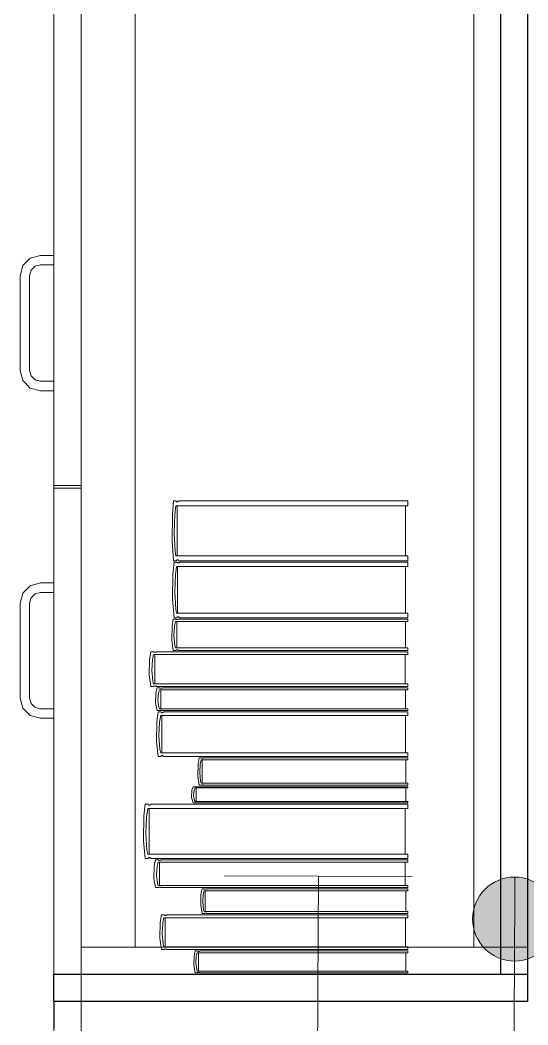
# Model space of a CAD drawing. Header units: inches. Extents: x -19 to 5698, y -728 to 92.
# Drawn here: x 110.856 to 111.231, y 34.983 to 35.725 of the extents above; entities that cross this region are included whole.
import ezdxf

# ---------------------------------------------------------------- set-up
doc = ezdxf.new("R2010")
doc.units = ezdxf.units.IN
doc.header["$MEASUREMENT"] = 0
doc.set_wipeout_variables(frame=1)
for name, pattern in [('HIDDEN', [0.375, 0.25, -0.125]), ('RAYITAS', [0.375, 0.25, -0.125]), ('Wipeout_Contour', [1, 0, -1])]:
    doc.linetypes.add(name, pattern=pattern)
for name, color, linetype, lineweight in [('00 conduct tomacorr', 120, 'HIDDEN', 30), ('T-TECHO-E', 150, 'Continuous', 20), ('TOMACORRIENTE', 22, 'RAYITAS', 9)]:
    doc.layers.add(name, color=color, linetype=linetype, lineweight=lineweight)
doc.layers.add('Interior - Mobiliario', color=7, linetype='Continuous')

# ---------------------------------------------------------------- blocks, each defined once
blk = doc.blocks.new('a')
at = {"layer": 'TOMACORRIENTE', "ltscale": 0.05}
h = blk.add_hatch(color=4, dxfattribs=at)
edge = h.paths.add_edge_path()
edge.add_arc((0, 0.0752), 0.02106, 0, 360)
at = {"layer": 'TOMACORRIENTE', "color": 4}
for p, q in [((-0.14553, 0.09625), (-0.0515, 0.09625)), ((-0.09851, 0.09625), (-0.09851, -0.09657)), ((0, 0.09625), (0, -0.09625)), ((0.06232, -0.09625), (0.06232, 0.09625))]:
    blk.add_line(p, q, dxfattribs=at)
blk.add_circle((0, 0.0752), 0.02106, dxfattribs=at)
blk = doc.blocks.new('CABLE 3FACE')
at = {"layer": 'T-TECHO-E', "rotation": 59.94170052614085}
blk.add_blockref('a', (0, 0), dxfattribs=at)

msp = doc.modelspace()

# ---------------------------------------------------------------- linework, layer by layer
at = {"layer": 'Interior - Mobiliario', "color": 175, "linetype": 'Continuous', "lineweight": 13}
for p, q in [((110.90096, 36.48), (110.90096, 35.02)), ((111.21096, 35.02), (111.21096, 36.48)), ((110.90096, 36.46), (110.90096, 35.04)), ((110.94096, 35.04), (110.94096, 36.46)), ((111.19096, 36.46), (111.19096, 35.04)), ((110.88096, 35.74), (110.88096, 35.381)), ((110.90096, 35.74), (110.90096, 35.381)), ((110.86346, 35.54899), (110.87096, 35.551)), ((110.87096, 35.551), (110.88096, 35.551)), ((110.88096, 35.551), (110.88096, 35.544)), ((110.85596, 35.536), (110.85797, 35.5435)), ((110.85797, 35.5435), (110.86346, 35.54899)), ((110.86696, 35.54293), (110.86403, 35.54)), ((110.87096, 35.544), (110.86696, 35.54293)), ((110.88096, 35.544), (110.87096, 35.544)), ((110.85596, 35.466), (110.85596, 35.536)), ((110.86403, 35.54), (110.86296, 35.536)), ((110.86296, 35.536), (110.86296, 35.466)), ((110.85797, 35.4585), (110.85596, 35.466)), ((110.86296, 35.466), (110.86403, 35.462)), ((110.86403, 35.462), (110.86696, 35.45907)), ((110.86346, 35.45301), (110.85797, 35.4585)), ((110.86696, 35.45907), (110.87096, 35.458)), ((110.87096, 35.458), (110.88096, 35.458)), ((110.88096, 35.458), (110.88096, 35.451)), ((110.87096, 35.451), (110.86346, 35.45301)), ((110.88096, 35.451), (110.87096, 35.451)), ((110.88096, 35.381), (110.90096, 35.381)), ((110.88096, 35.379), (110.90096, 35.379)), ((110.96934, 35.36962), (110.96839, 35.35993)), ((110.97122, 35.36962), (110.96934, 35.36962)), ((110.97027, 35.35947), (110.97106, 35.36609)), ((110.97106, 35.36609), (111.1423, 35.36609)), ((110.97131, 35.36945), (110.97122, 35.36962)), ((110.97153, 35.36918), (110.97131, 35.36945)), ((110.97177, 35.369), (110.97153, 35.36918)), ((110.97202, 35.3689), (110.97177, 35.369)), ((110.97193, 35.36609), (110.97193, 35.32897)), ((110.97227, 35.36889), (110.97202, 35.3689)), ((110.97252, 35.36897), (110.97227, 35.36889)), ((110.97277, 35.36913), (110.97252, 35.36897)), ((110.97299, 35.36939), (110.97277, 35.36913)), ((110.97313, 35.36962), (110.97299, 35.36939)), ((111.1423, 35.36962), (110.97313, 35.36962)), ((111.14057, 35.32897), (111.14057, 35.36609)), ((111.1423, 35.36609), (111.1423, 35.36962)), ((110.96839, 35.35993), (110.96817, 35.34017)), ((110.96983, 35.34587), (110.97027, 35.35947)), ((110.97055, 35.33233), (110.96983, 35.34587)), ((110.96817, 35.34017), (110.96934, 35.32544)), ((110.97106, 35.32897), (110.97055, 35.33233)), ((111.1423, 35.32897), (110.97106, 35.32897)), ((111.1423, 35.32544), (111.1423, 35.32897)), ((110.96968, 35.32444), (110.96874, 35.31541)), ((110.96934, 35.32544), (110.97122, 35.32544)), ((110.97156, 35.32444), (110.96968, 35.32444)), ((110.97062, 35.31498), (110.97141, 35.32115)), ((110.97122, 35.32544), (110.97136, 35.32568)), ((110.97136, 35.32568), (110.97158, 35.32593)), ((110.97141, 35.32115), (111.1423, 35.32115)), ((110.97165, 35.32428), (110.97156, 35.32444)), ((110.97158, 35.32593), (110.97182, 35.3261)), ((110.97187, 35.32403), (110.97165, 35.32428)), ((110.97182, 35.3261), (110.97207, 35.32618)), ((110.97211, 35.32386), (110.97187, 35.32403)), ((110.97207, 35.32618), (110.97233, 35.32617)), ((110.97236, 35.32376), (110.97211, 35.32386)), ((110.97227, 35.32115), (110.97227, 35.28657)), ((110.97233, 35.32617), (110.97258, 35.32607)), ((110.97261, 35.32375), (110.97236, 35.32376)), ((110.97258, 35.32607), (110.97282, 35.32588)), ((110.97287, 35.32383), (110.97261, 35.32375)), ((110.97282, 35.32588), (110.97303, 35.32561)), ((110.97311, 35.32398), (110.97287, 35.32383)), ((110.97303, 35.32561), (110.97313, 35.32544)), ((110.97333, 35.32422), (110.97311, 35.32398)), ((110.97313, 35.32544), (111.1423, 35.32544)), ((110.97347, 35.32444), (110.97333, 35.32422)), ((111.1423, 35.32444), (110.97347, 35.32444)), ((111.14057, 35.28657), (111.14057, 35.32115)), ((111.1423, 35.32115), (111.1423, 35.32444)), ((110.96874, 35.31541), (110.96852, 35.29701)), ((110.97018, 35.30231), (110.97062, 35.31498)), ((110.86346, 35.30699), (110.85797, 35.3015)), ((110.87096, 35.309), (110.86346, 35.30699)), ((110.88096, 35.309), (110.87096, 35.309)), ((110.88096, 35.302), (110.88096, 35.309)), ((110.85797, 35.3015), (110.85596, 35.294)), ((110.86296, 35.294), (110.86403, 35.298)), ((110.86403, 35.298), (110.86696, 35.30093)), ((110.86696, 35.30093), (110.87096, 35.302)), ((110.87096, 35.302), (110.88096, 35.302)), ((110.9709, 35.2897), (110.97018, 35.30231)), ((110.85596, 35.294), (110.85596, 35.224)), ((110.86296, 35.224), (110.86296, 35.294)), ((110.96852, 35.29701), (110.96968, 35.28328)), ((110.96968, 35.28328), (110.97156, 35.28328)), ((110.97141, 35.28657), (110.9709, 35.2897)), ((111.1423, 35.28657), (110.97141, 35.28657)), ((110.97156, 35.28328), (110.9717, 35.2835)), ((110.9717, 35.2835), (110.97192, 35.28374)), ((110.97192, 35.28374), (110.97216, 35.28389)), ((110.97216, 35.28389), (110.97242, 35.28397)), ((110.97242, 35.28397), (110.97267, 35.28396)), ((110.97267, 35.28396), (110.97292, 35.28387)), ((110.97292, 35.28387), (110.97316, 35.28369)), ((110.97316, 35.28369), (110.97337, 35.28344)), ((110.97337, 35.28344), (110.97347, 35.28328)), ((110.97347, 35.28328), (111.1423, 35.28328)), ((111.1423, 35.28328), (111.1423, 35.28657)), ((110.96815, 35.27722), (110.96793, 35.26689)), ((110.96909, 35.28228), (110.96815, 35.27722)), ((110.97098, 35.28228), (110.96909, 35.28228)), ((110.96959, 35.26987), (110.97003, 35.27698)), ((110.97003, 35.27698), (110.97083, 35.28043)), ((110.97083, 35.28043), (111.1423, 35.28043)), ((110.97107, 35.28219), (110.97098, 35.28228)), ((110.97129, 35.28205), (110.97107, 35.28219)), ((110.97153, 35.28195), (110.97129, 35.28205)), ((110.97178, 35.2819), (110.97153, 35.28195)), ((110.97169, 35.28043), (110.97169, 35.26104)), ((110.97204, 35.2819), (110.97178, 35.2819)), ((110.97229, 35.28194), (110.97204, 35.2819)), ((110.97253, 35.28203), (110.97229, 35.28194)), ((110.97275, 35.28216), (110.97253, 35.28203)), ((110.9729, 35.28228), (110.97275, 35.28216)), ((111.1423, 35.28228), (110.9729, 35.28228)), ((111.14057, 35.26104), (111.14057, 35.28043)), ((111.1423, 35.28043), (111.1423, 35.28228)), ((110.97031, 35.26279), (110.96959, 35.26987)), ((110.96793, 35.26689), (110.96909, 35.25919)), ((110.97083, 35.26104), (110.97031, 35.26279)), ((111.1423, 35.26104), (110.97083, 35.26104)), ((111.1423, 35.25919), (111.1423, 35.26104)), ((110.9526, 35.25819), (110.95156, 35.25254)), ((110.95466, 35.25819), (110.9526, 35.25819)), ((110.95363, 35.25227), (110.9545, 35.25613)), ((110.9545, 35.25613), (111.1423, 35.25613)), ((110.95477, 35.25809), (110.95466, 35.25819)), ((110.95501, 35.25793), (110.95477, 35.25809)), ((110.95527, 35.25782), (110.95501, 35.25793)), ((110.95554, 35.25776), (110.95527, 35.25782)), ((110.95545, 35.25613), (110.95545, 35.23451)), ((110.95582, 35.25776), (110.95554, 35.25776)), ((110.9561, 35.25781), (110.95582, 35.25776)), ((110.95636, 35.2579), (110.9561, 35.25781)), ((110.95661, 35.25805), (110.95636, 35.2579)), ((110.95676, 35.25819), (110.95661, 35.25805)), ((111.1423, 35.25819), (110.95676, 35.25819)), ((110.96909, 35.25919), (110.97098, 35.25919)), ((110.97098, 35.25919), (110.97112, 35.25931)), ((110.97112, 35.25931), (110.97134, 35.25944)), ((110.97134, 35.25944), (110.97158, 35.25953)), ((110.97158, 35.25953), (110.97184, 35.25958)), ((110.97184, 35.25958), (110.97209, 35.25957)), ((110.97209, 35.25957), (110.97234, 35.25952)), ((110.97234, 35.25952), (110.97258, 35.25942)), ((110.97258, 35.25942), (110.9728, 35.25928)), ((110.9728, 35.25928), (110.9729, 35.25919)), ((110.9729, 35.25919), (111.1423, 35.25919)), ((111.1404, 35.23451), (111.1404, 35.25613)), ((111.1423, 35.25613), (111.1423, 35.25819)), ((110.95156, 35.25254), (110.95133, 35.24103)), ((110.95314, 35.24435), (110.95363, 35.25227)), ((110.95133, 35.24103), (110.9526, 35.23245)), ((110.95394, 35.23646), (110.95314, 35.24435)), ((110.9526, 35.23245), (110.95466, 35.23245)), ((110.9545, 35.23451), (110.95394, 35.23646)), ((111.1423, 35.23451), (110.9545, 35.23451)), ((110.95466, 35.23245), (110.95482, 35.23259)), ((110.95482, 35.23259), (110.95506, 35.23273)), ((110.95506, 35.23273), (110.95533, 35.23283)), ((110.95533, 35.23283), (110.95561, 35.23288)), ((110.95561, 35.23288), (110.95588, 35.23287)), ((110.95588, 35.23287), (110.95616, 35.23281)), ((110.95714, 35.23145), (110.95613, 35.22777)), ((110.95616, 35.23281), (110.95642, 35.2327)), ((110.95642, 35.2327), (110.95666, 35.23255)), ((110.95666, 35.23255), (110.95676, 35.23245)), ((110.95676, 35.23245), (111.1423, 35.23245)), ((110.95916, 35.23145), (110.95714, 35.23145)), ((110.95926, 35.23138), (110.95916, 35.23145)), ((110.95949, 35.23128), (110.95926, 35.23138)), ((110.95975, 35.23121), (110.95949, 35.23128)), ((110.96002, 35.23117), (110.95975, 35.23121)), ((110.96029, 35.23117), (110.96002, 35.23117)), ((110.96056, 35.2312), (110.96029, 35.23117)), ((110.96082, 35.23126), (110.96056, 35.2312)), ((110.96106, 35.23136), (110.96082, 35.23126)), ((110.96121, 35.23145), (110.96106, 35.23136)), ((111.1423, 35.23145), (110.96121, 35.23145)), ((111.1423, 35.23245), (111.1423, 35.23451)), ((111.1423, 35.23011), (111.1423, 35.23145)), ((110.85596, 35.224), (110.85797, 35.2165)), ((110.86403, 35.22), (110.86296, 35.224)), ((110.95613, 35.22777), (110.9559, 35.22027)), ((110.95767, 35.22244), (110.95814, 35.2276)), ((110.95814, 35.2276), (110.959, 35.23011)), ((110.959, 35.23011), (111.1423, 35.23011)), ((110.95992, 35.23011), (110.95992, 35.21602)), ((111.14045, 35.21602), (111.14045, 35.23011)), ((110.85797, 35.2165), (110.86346, 35.21101)), ((110.86696, 35.21707), (110.86403, 35.22)), ((110.87096, 35.216), (110.86696, 35.21707)), ((110.88096, 35.216), (110.87096, 35.216)), ((110.88096, 35.209), (110.88096, 35.216)), ((110.9559, 35.22027), (110.95714, 35.21468)), ((110.95845, 35.21729), (110.95767, 35.22244)), ((110.959, 35.21602), (110.95845, 35.21729)), ((111.1423, 35.21602), (110.959, 35.21602)), ((111.1423, 35.21468), (111.1423, 35.21602)), ((110.86346, 35.21101), (110.87096, 35.209)), ((110.87096, 35.209), (110.88096, 35.209)), ((110.95796, 35.21368), (110.95695, 35.20649)), ((110.95714, 35.21468), (110.95916, 35.21468)), ((110.95996, 35.21368), (110.95796, 35.21368)), ((110.95896, 35.20615), (110.9598, 35.21106)), ((110.95916, 35.21468), (110.95931, 35.21477)), ((110.95931, 35.21477), (110.95955, 35.21487)), ((110.95955, 35.21487), (110.95981, 35.21493)), ((110.9598, 35.21106), (111.1423, 35.21106)), ((110.95981, 35.21493), (110.96008, 35.21496)), ((110.96007, 35.21355), (110.95996, 35.21368)), ((110.9603, 35.21336), (110.96007, 35.21355)), ((110.96008, 35.21496), (110.96035, 35.21496)), ((110.96055, 35.21322), (110.9603, 35.21336)), ((110.96035, 35.21496), (110.96062, 35.21492)), ((110.96082, 35.21314), (110.96055, 35.21322)), ((110.96062, 35.21492), (110.96087, 35.21485)), ((110.96072, 35.21106), (110.96072, 35.18351)), ((110.96109, 35.21313), (110.96082, 35.21314)), ((110.96087, 35.21485), (110.9611, 35.21475)), ((110.96136, 35.21319), (110.96109, 35.21313)), ((110.9611, 35.21475), (110.96121, 35.21468)), ((110.96121, 35.21468), (111.1423, 35.21468)), ((110.96162, 35.21332), (110.96136, 35.21319)), ((110.96185, 35.21351), (110.96162, 35.21332)), ((110.962, 35.21368), (110.96185, 35.21351)), ((111.1423, 35.21368), (110.962, 35.21368)), ((111.14046, 35.18351), (111.14046, 35.21106)), ((111.1423, 35.21106), (111.1423, 35.21368)), ((110.95695, 35.20649), (110.95672, 35.19182)), ((110.95849, 35.19605), (110.95896, 35.20615)), ((110.95926, 35.186), (110.95849, 35.19605)), ((110.95672, 35.19182), (110.95796, 35.18088)), ((110.95796, 35.18088), (110.95996, 35.18088)), ((110.9598, 35.18351), (110.95926, 35.186)), ((111.1423, 35.18351), (110.9598, 35.18351)), ((110.95996, 35.18088), (110.96012, 35.18106)), ((110.96012, 35.18106), (110.96035, 35.18125)), ((110.96035, 35.18125), (110.96061, 35.18137)), ((110.96061, 35.18137), (110.96088, 35.18143)), ((110.96088, 35.18143), (110.96115, 35.18142)), ((110.96115, 35.18142), (110.96142, 35.18135)), ((110.96142, 35.18135), (110.96167, 35.18121)), ((110.96167, 35.18121), (110.9619, 35.18101)), ((110.9619, 35.18101), (110.962, 35.18088)), ((110.962, 35.18088), (111.1423, 35.18088)), ((110.98819, 35.17988), (110.98734, 35.17541)), ((110.98986, 35.17988), (110.98819, 35.17988)), ((110.98995, 35.1798), (110.98986, 35.17988)), ((110.99014, 35.17968), (110.98995, 35.1798)), ((110.99035, 35.17959), (110.99014, 35.17968)), ((110.99058, 35.17955), (110.99035, 35.17959)), ((110.9908, 35.17954), (110.99058, 35.17955)), ((110.99103, 35.17958), (110.9908, 35.17954)), ((110.99124, 35.17966), (110.99103, 35.17958)), ((110.99144, 35.17977), (110.99124, 35.17966)), ((110.99157, 35.17988), (110.99144, 35.17977)), ((111.1423, 35.17988), (110.99157, 35.17988)), ((111.1423, 35.18088), (111.1423, 35.18351)), ((111.1423, 35.17825), (111.1423, 35.17988)), ((110.98734, 35.17541), (110.98715, 35.1663)), ((110.98863, 35.16893), (110.98902, 35.1752)), ((110.98902, 35.1752), (110.98973, 35.17825)), ((110.98973, 35.17825), (111.1423, 35.17825)), ((110.9905, 35.17825), (110.9905, 35.16114)), ((111.14076, 35.16114), (111.14076, 35.17825)), ((110.98715, 35.1663), (110.98819, 35.1595)), ((110.98927, 35.16268), (110.98863, 35.16893)), ((110.98367, 35.1585), (110.98281, 35.15586)), ((110.9854, 35.1585), (110.98367, 35.1585)), ((110.98453, 35.15574), (110.98526, 35.15754)), ((110.98526, 35.15754), (111.1423, 35.15754)), ((110.98549, 35.15846), (110.9854, 35.1585)), ((110.98569, 35.15839), (110.98549, 35.15846)), ((110.98591, 35.15833), (110.98569, 35.15839)), ((110.98613, 35.15831), (110.98591, 35.15833)), ((110.98605, 35.15754), (110.98605, 35.14743)), ((110.98637, 35.1583), (110.98613, 35.15831)), ((110.9866, 35.15833), (110.98637, 35.1583)), ((110.98682, 35.15837), (110.9866, 35.15833)), ((110.98703, 35.15844), (110.98682, 35.15837)), ((110.98716, 35.1585), (110.98703, 35.15844)), ((111.1423, 35.1585), (110.98716, 35.1585)), ((110.98819, 35.1595), (110.98986, 35.1595)), ((110.98973, 35.16114), (110.98927, 35.16268)), ((111.1423, 35.16114), (110.98973, 35.16114)), ((110.98986, 35.1595), (110.98999, 35.15961)), ((110.98999, 35.15961), (110.99019, 35.15973)), ((110.99019, 35.15973), (110.9904, 35.15981)), ((110.9904, 35.15981), (110.99063, 35.15985)), ((110.99063, 35.15985), (110.99085, 35.15984)), ((110.99085, 35.15984), (110.99108, 35.15979)), ((110.99108, 35.15979), (110.99129, 35.15971)), ((110.99129, 35.15971), (110.99148, 35.15958)), ((110.99148, 35.15958), (110.99157, 35.1595)), ((110.99157, 35.1595), (111.1423, 35.1595)), ((111.14071, 35.14743), (111.14071, 35.15754)), ((111.1423, 35.1595), (111.1423, 35.16114)), ((111.1423, 35.15754), (111.1423, 35.1585)), ((110.98281, 35.15586), (110.98261, 35.15048)), ((110.98261, 35.15048), (110.98367, 35.14647)), ((110.98413, 35.15203), (110.98453, 35.15574)), ((110.98479, 35.14834), (110.98413, 35.15203)), ((110.94829, 35.14547), (110.94723, 35.13668)), ((110.9504, 35.14547), (110.94829, 35.14547)), ((110.94934, 35.13626), (110.95023, 35.14226)), ((110.95023, 35.14226), (111.1423, 35.14226)), ((110.95051, 35.14531), (110.9504, 35.14547)), ((110.95075, 35.14507), (110.95051, 35.14531)), ((110.95102, 35.1449), (110.95075, 35.14507)), ((110.9513, 35.14481), (110.95102, 35.1449)), ((110.9512, 35.14226), (110.9512, 35.10862)), ((110.95159, 35.1448), (110.9513, 35.14481)), ((110.95187, 35.14487), (110.95159, 35.1448)), ((110.95214, 35.14502), (110.95187, 35.14487)), ((110.95239, 35.14525), (110.95214, 35.14502)), ((110.95255, 35.14547), (110.95239, 35.14525)), ((111.1423, 35.14547), (110.95255, 35.14547)), ((110.98367, 35.14647), (110.9854, 35.14647)), ((110.98526, 35.14743), (110.98479, 35.14834)), ((111.1423, 35.14743), (110.98526, 35.14743)), ((110.9854, 35.14647), (110.98553, 35.14653)), ((110.98553, 35.14653), (110.98573, 35.1466)), ((110.98573, 35.1466), (110.98596, 35.14665)), ((110.98596, 35.14665), (110.98619, 35.14667)), ((110.98619, 35.14667), (110.98642, 35.14666)), ((110.98642, 35.14666), (110.98665, 35.14664)), ((110.98665, 35.14664), (110.98687, 35.14659)), ((110.98687, 35.14659), (110.98707, 35.14651)), ((110.98707, 35.14651), (110.98716, 35.14647)), ((110.98716, 35.14647), (111.1423, 35.14647)), ((111.14036, 35.10862), (111.14036, 35.14226)), ((111.1423, 35.14647), (111.1423, 35.14743)), ((111.1423, 35.14226), (111.1423, 35.14547)), ((110.94723, 35.13668), (110.94699, 35.11877)), ((110.94885, 35.12394), (110.94934, 35.13626)), ((110.94966, 35.11165), (110.94885, 35.12394)), ((110.94699, 35.11877), (110.94829, 35.10541)), ((110.94829, 35.10541), (110.9504, 35.10541)), ((110.95023, 35.10862), (110.94966, 35.11165)), ((111.1423, 35.10862), (110.95023, 35.10862)), ((110.9504, 35.10541), (110.95056, 35.10563)), ((110.95056, 35.10563), (110.95081, 35.10586)), ((110.95081, 35.10586), (110.95108, 35.10601)), ((110.95108, 35.10601), (110.95136, 35.10608)), ((110.95136, 35.10608), (110.95165, 35.10607)), ((110.95165, 35.10607), (110.95193, 35.10598)), ((110.95193, 35.10598), (110.9522, 35.10581)), ((110.9522, 35.10581), (110.95244, 35.10557)), ((110.95244, 35.10557), (110.95255, 35.10541)), ((110.95255, 35.10541), (111.1423, 35.10541)), ((111.1423, 35.10541), (111.1423, 35.10862)), ((110.95504, 35.09993), (110.95481, 35.09078)), ((110.95606, 35.10441), (110.95504, 35.09993)), ((110.95808, 35.10441), (110.95606, 35.10441)), ((110.95659, 35.09342), (110.95707, 35.09971)), ((110.95707, 35.09971), (110.95792, 35.10278)), ((110.95792, 35.10278), (111.1423, 35.10278)), ((110.95819, 35.10433), (110.95808, 35.10441)), ((110.95842, 35.10421), (110.95819, 35.10433)), ((110.95868, 35.10412), (110.95842, 35.10421)), ((110.95895, 35.10408), (110.95868, 35.10412)), ((110.95885, 35.10278), (110.95885, 35.0856)), ((110.95922, 35.10407), (110.95895, 35.10408)), ((110.95949, 35.10411), (110.95922, 35.10407)), ((110.95975, 35.10419), (110.95949, 35.10411)), ((110.95999, 35.1043), (110.95975, 35.10419)), ((110.96015, 35.10441), (110.95999, 35.1043)), ((111.1423, 35.10441), (110.96015, 35.10441)), ((111.14044, 35.0856), (111.14044, 35.10278)), ((111.1423, 35.10278), (111.1423, 35.10441)), ((110.95481, 35.09078), (110.95606, 35.08396)), ((110.95737, 35.08715), (110.95659, 35.09342)), ((110.95606, 35.08396), (110.95808, 35.08396)), ((110.95792, 35.0856), (110.95737, 35.08715)), ((111.1423, 35.0856), (110.95792, 35.0856)), ((110.95808, 35.08396), (110.95824, 35.08407)), ((110.95824, 35.08407), (110.95848, 35.08419)), ((110.95848, 35.08419), (110.95874, 35.08427)), ((110.95874, 35.08427), (110.95901, 35.08431)), ((110.95901, 35.08431), (110.95928, 35.0843)), ((110.95928, 35.0843), (110.95955, 35.08425)), ((110.95955, 35.08425), (110.95981, 35.08417)), ((110.95981, 35.08417), (110.96004, 35.08404)), ((110.96004, 35.08404), (110.96015, 35.08396)), ((110.96015, 35.08396), (111.1423, 35.08396)), ((110.99035, 35.08296), (110.98952, 35.07897)), ((110.992, 35.08296), (110.99035, 35.08296)), ((110.99208, 35.08289), (110.992, 35.08296)), ((110.99228, 35.08278), (110.99208, 35.08289)), ((110.99249, 35.08271), (110.99228, 35.08278)), ((110.9927, 35.08266), (110.99249, 35.08271)), ((110.99293, 35.08266), (110.9927, 35.08266)), ((110.99315, 35.08269), (110.99293, 35.08266)), ((110.99336, 35.08276), (110.99315, 35.08269)), ((110.99356, 35.08287), (110.99336, 35.08276)), ((110.99368, 35.08296), (110.99356, 35.08287)), ((111.1423, 35.08296), (110.99368, 35.08296)), ((111.1423, 35.08396), (111.1423, 35.0856)), ((111.1423, 35.08151), (111.1423, 35.08296)), ((110.98952, 35.07897), (110.98933, 35.07084)), ((110.99078, 35.07318), (110.99117, 35.07878)), ((110.99117, 35.07878), (110.99187, 35.08151)), ((110.99187, 35.08151), (111.1423, 35.08151)), ((110.99263, 35.08151), (110.99263, 35.06623)), ((111.14078, 35.06623), (111.14078, 35.08151)), ((110.98933, 35.07084), (110.99035, 35.06477)), ((110.99142, 35.06761), (110.99078, 35.07318)), ((110.99187, 35.06623), (110.99142, 35.06761)), ((110.96031, 35.06377), (110.95932, 35.05814)), ((110.96229, 35.06377), (110.96031, 35.06377)), ((110.9613, 35.05788), (110.96213, 35.06172)), ((110.96213, 35.06172), (111.1423, 35.06172)), ((110.96239, 35.06367), (110.96229, 35.06377)), ((110.96262, 35.06351), (110.96239, 35.06367)), ((110.96287, 35.06341), (110.96262, 35.06351)), ((110.96314, 35.06335), (110.96287, 35.06341)), ((110.96304, 35.06172), (110.96304, 35.04017)), ((110.9634, 35.06334), (110.96314, 35.06335)), ((110.96367, 35.06339), (110.9634, 35.06334)), ((110.96392, 35.06349), (110.96367, 35.06339)), ((110.96416, 35.06363), (110.96392, 35.06349)), ((110.96431, 35.06377), (110.96416, 35.06363)), ((111.1423, 35.06377), (110.96431, 35.06377)), ((110.99035, 35.06477), (110.992, 35.06477)), ((111.1423, 35.06623), (110.99187, 35.06623)), ((110.992, 35.06477), (110.99213, 35.06487)), ((110.99213, 35.06487), (110.99232, 35.06497)), ((110.99232, 35.06497), (110.99253, 35.06504)), ((110.99253, 35.06504), (110.99275, 35.06507)), ((110.99275, 35.06507), (110.99298, 35.06507)), ((110.99298, 35.06507), (110.9932, 35.06503)), ((110.9932, 35.06503), (110.99341, 35.06495)), ((110.99341, 35.06495), (110.9936, 35.06484)), ((110.9936, 35.06484), (110.99368, 35.06477)), ((110.99368, 35.06477), (111.1423, 35.06477)), ((111.14048, 35.04017), (111.14048, 35.06172)), ((111.1423, 35.06477), (111.1423, 35.06623)), ((111.1423, 35.06172), (111.1423, 35.06377)), ((110.95932, 35.05814), (110.95909, 35.04667)), ((110.96083, 35.04998), (110.9613, 35.05788)), ((110.95909, 35.04667), (110.96031, 35.03812)), ((110.96159, 35.04211), (110.96083, 35.04998)), ((110.90096, 35.04), (110.94096, 35.04)), ((110.94096, 35.04), (111.19096, 35.04)), ((110.96031, 35.03812), (110.96229, 35.03812)), ((110.96213, 35.04017), (110.96159, 35.04211)), ((111.1423, 35.04017), (110.96213, 35.04017)), ((110.96229, 35.03812), (110.96244, 35.03825)), ((110.96244, 35.03825), (110.96268, 35.0384)), ((110.96268, 35.0384), (110.96293, 35.0385)), ((110.96293, 35.0385), (110.9632, 35.03855)), ((110.9632, 35.03855), (110.96346, 35.03854)), ((110.96346, 35.03854), (110.96373, 35.03848)), ((110.96373, 35.03848), (110.96398, 35.03837)), ((110.96398, 35.03837), (110.96421, 35.03822)), ((110.96421, 35.03822), (110.96431, 35.03812)), ((110.96431, 35.03812), (111.1423, 35.03812)), ((111.1423, 35.03812), (111.1423, 35.04017)), ((110.98439, 35.03358), (110.98419, 35.02637)), ((110.98525, 35.03712), (110.98439, 35.03358)), ((110.98695, 35.03712), (110.98525, 35.03712)), ((110.9857, 35.02845), (110.9861, 35.03341)), ((110.9861, 35.03341), (110.98682, 35.03583)), ((110.98682, 35.03583), (111.1423, 35.03583)), ((110.98704, 35.03705), (110.98695, 35.03712)), ((110.98724, 35.03696), (110.98704, 35.03705)), ((110.98746, 35.03689), (110.98724, 35.03696)), ((110.98768, 35.03685), (110.98746, 35.03689)), ((110.98791, 35.03685), (110.98768, 35.03685)), ((110.98814, 35.03688), (110.98791, 35.03685)), ((110.98836, 35.03694), (110.98814, 35.03688)), ((110.98857, 35.03703), (110.98836, 35.03694)), ((110.98869, 35.03712), (110.98857, 35.03703)), ((111.1423, 35.03712), (110.98869, 35.03712)), ((111.1423, 35.03583), (111.1423, 35.03712)), ((110.90096, 35.02), (111.21096, 35.02))]:
    msp.add_line(p, q, dxfattribs=at)

# ---------------------------------------------------------------- wipeouts: each hides what was drawn before it
at = {"color": 254, "linetype": 'Wipeout_Contour', "lineweight": 0, "ltscale": 3293.435713}
msp.add_wipeout([(110.88096, 34.98), (111.23096, 34.98), (111.23096, 35), (110.88096, 35)], dxfattribs=at).dxf.layer = 'Interior - Mobiliario'

# ---------------------------------------------------------------- next in the draw order: linework, layer by layer
at = {"layer": 'Interior - Mobiliario', "color": 175, "linetype": 'Continuous', "lineweight": 30}
for q in [(111.23096, 35), (110.88096, 34.98)]:
    msp.add_line((110.88096, 35), q, dxfattribs=at)
at = {"layer": 'Interior - Mobiliario', "color": 175, "linetype": 'Continuous', "lineweight": 13}
for p, q in [((110.88096, 34.98), (110.88096, 35)), ((110.88096, 35), (111.23096, 35)), ((110.88096, 35), (110.88096, 33.5)), ((111.23096, 35), (110.88096, 35)), ((110.90096, 34.96), (110.90096, 35)), ((110.90096, 35), (111.23096, 35))]:
    msp.add_line(p, q, dxfattribs=at)

# ---------------------------------------------------------------- next in the draw order: wipeouts: each hides what was drawn before it
at = {"color": 254, "linetype": 'Wipeout_Contour', "lineweight": 0, "ltscale": 3294.226914}
msp.add_wipeout([(111.21096, 36.48), (111.21096, 35.02), (111.23096, 35.02), (111.23096, 36.48)], dxfattribs=at).dxf.layer = 'Interior - Mobiliario'

# ---------------------------------------------------------------- next in the draw order: linework, layer by layer
at = {"layer": 'Interior - Mobiliario', "color": 175, "linetype": 'Continuous', "lineweight": 30}
for p, q in [((111.21096, 35.02), (111.21096, 36.48)), ((111.23096, 35.02), (111.23096, 36.48)), ((111.21096, 35.02), (111.23096, 35.02))]:
    msp.add_line(p, q, dxfattribs=at)
at = {"layer": 'Interior - Mobiliario', "color": 175, "linetype": 'Continuous', "lineweight": 13}
for p, q in [((111.21096, 36.48), (111.21096, 35.02)), ((111.23096, 35.02), (111.23096, 36.48)), ((111.23096, 35.04), (111.23096, 36.46)), ((111.19096, 35.04), (111.23096, 35.04)), ((111.21096, 35.02), (111.23096, 35.02))]:
    msp.add_line(p, q, dxfattribs=at)

# ---------------------------------------------------------------- next in the draw order: wipeouts: each hides what was drawn before it
at = {"color": 254, "linetype": 'Wipeout_Contour', "lineweight": 0, "ltscale": 3293.439114}
msp.add_wipeout([(110.88096, 35.02), (110.88096, 35), (111.23096, 35), (111.23096, 35.02)], dxfattribs=at).dxf.layer = 'Interior - Mobiliario'

# ---------------------------------------------------------------- next in the draw order: linework, layer by layer
at = {"layer": 'Interior - Mobiliario', "color": 175, "linetype": 'Continuous', "lineweight": 13}
for p, q in [((110.88096, 35), (110.88096, 36.5)), ((111.23096, 36.5), (111.23096, 35)), ((110.88096, 36.48), (110.88096, 35.02)), ((110.88096, 36.48), (110.88096, 35.02)), ((110.90096, 36.48), (110.90096, 35.02)), ((110.90096, 36.48), (110.90096, 35.02)), ((111.21096, 35.02), (111.21096, 36.48)), ((111.21096, 35.02), (111.21096, 36.48)), ((111.21096, 35.02), (111.21096, 36.48)), ((111.23096, 35.02), (111.23096, 36.48)), ((110.88096, 35.02), (110.88096, 35.379)), ((110.90096, 35.02), (110.90096, 35.379)), ((110.90096, 35.04), (110.90096, 35)), ((111.23096, 35), (111.23096, 35.04)), ((110.9876, 35.03583), (110.9876, 35.02229)), ((111.14073, 35.02229), (111.14073, 35.03583)), ((110.98419, 35.02637), (110.98525, 35.021)), ((110.98635, 35.02351), (110.9857, 35.02845)), ((110.98682, 35.02229), (110.98635, 35.02351)), ((111.23096, 35.02), (110.88096, 35.02)), ((110.88096, 35.02), (110.88096, 35)), ((110.88096, 35.02), (111.23096, 35.02)), ((110.88096, 35.02), (111.21096, 35.02)), ((110.88096, 35.02), (110.90096, 35.02)), ((110.90096, 35.02), (111.21096, 35.02)), ((110.90096, 35.02), (111.21096, 35.02)), ((110.98525, 35.021), (110.98695, 35.021)), ((111.1423, 35.02229), (110.98682, 35.02229)), ((110.98695, 35.021), (110.98708, 35.02109)), ((110.98708, 35.02109), (110.98729, 35.02118)), ((110.98729, 35.02118), (110.98751, 35.02124)), ((110.98751, 35.02124), (110.98773, 35.02127)), ((110.98773, 35.02127), (110.98797, 35.02127)), ((110.98797, 35.02127), (110.98819, 35.02123)), ((110.98819, 35.02123), (110.98841, 35.02116)), ((110.98841, 35.02116), (110.98861, 35.02106)), ((110.98861, 35.02106), (110.98869, 35.021)), ((110.98869, 35.021), (111.1423, 35.021)), ((111.1423, 35.021), (111.1423, 35.02229)), ((111.23096, 35), (111.23096, 35.02)), ((110.88096, 35), (111.23096, 35)), ((111.23096, 35), (110.88096, 35)), ((110.90096, 35), (111.23096, 35))]:
    msp.add_line(p, q, dxfattribs=at)
at = {"layer": 'Interior - Mobiliario', "color": 175, "linetype": 'Continuous', "lineweight": 30}
for p, q in [((110.88096, 35.02), (111.23096, 35.02)), ((110.88096, 35), (110.88096, 35.02)), ((111.23096, 35), (111.23096, 35.02)), ((110.88096, 35), (111.23096, 35))]:
    msp.add_line(p, q, dxfattribs=at)

# ---------------------------------------------------------------- next in the draw order: block references
at = {"layer": '00 conduct tomacorr', "xscale": 1.47256122672843, "yscale": 1.47256122672843, "zscale": 1.47256122672843, "rotation": 299.7894777823319}
msp.add_blockref('CABLE 3FACE', (111.22064, 34.94998), dxfattribs=at)

doc.saveas('drawing.dxf')
